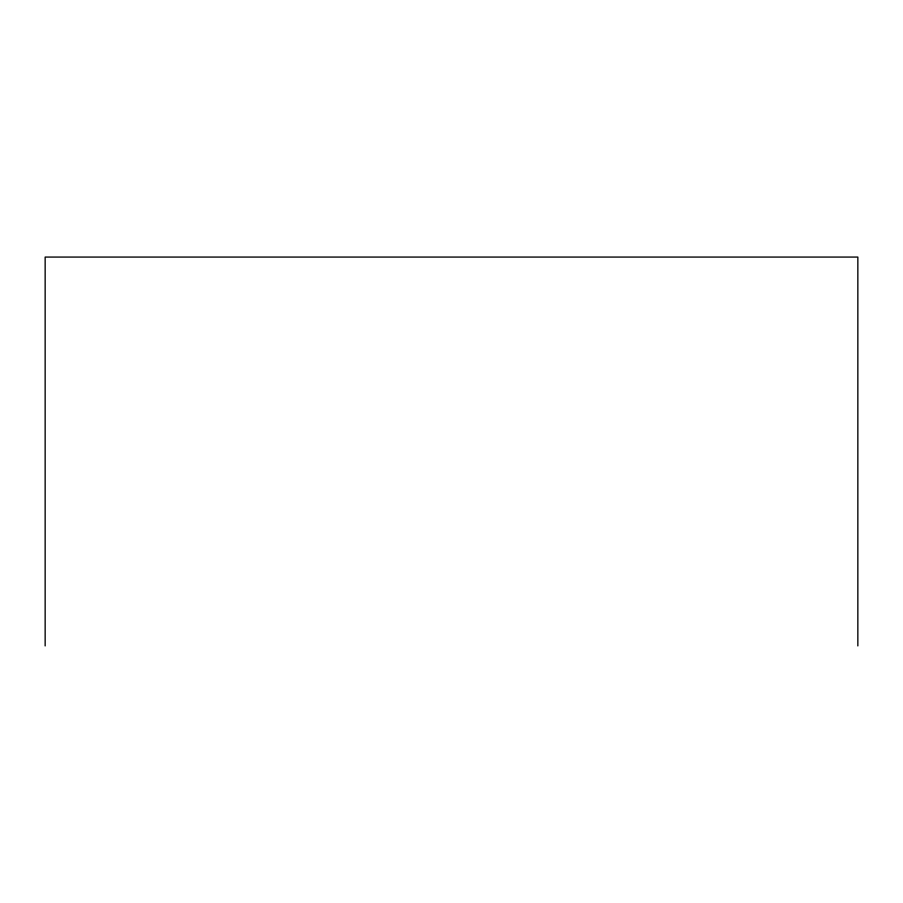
<?xml version="1.0" encoding="UTF-8"?>
<svg xmlns="http://www.w3.org/2000/svg" width="903" height="903" viewBox="0 0 903 903"><rect width="100%" height="100%" fill="white"/><g stroke="black" fill="none" stroke-linecap="round" stroke-linejoin="round"><path stroke-width="1.35" d="M857.85 645.927L857.85 257.073L45.15 257.073L45.15 645.927"/></g></svg>
